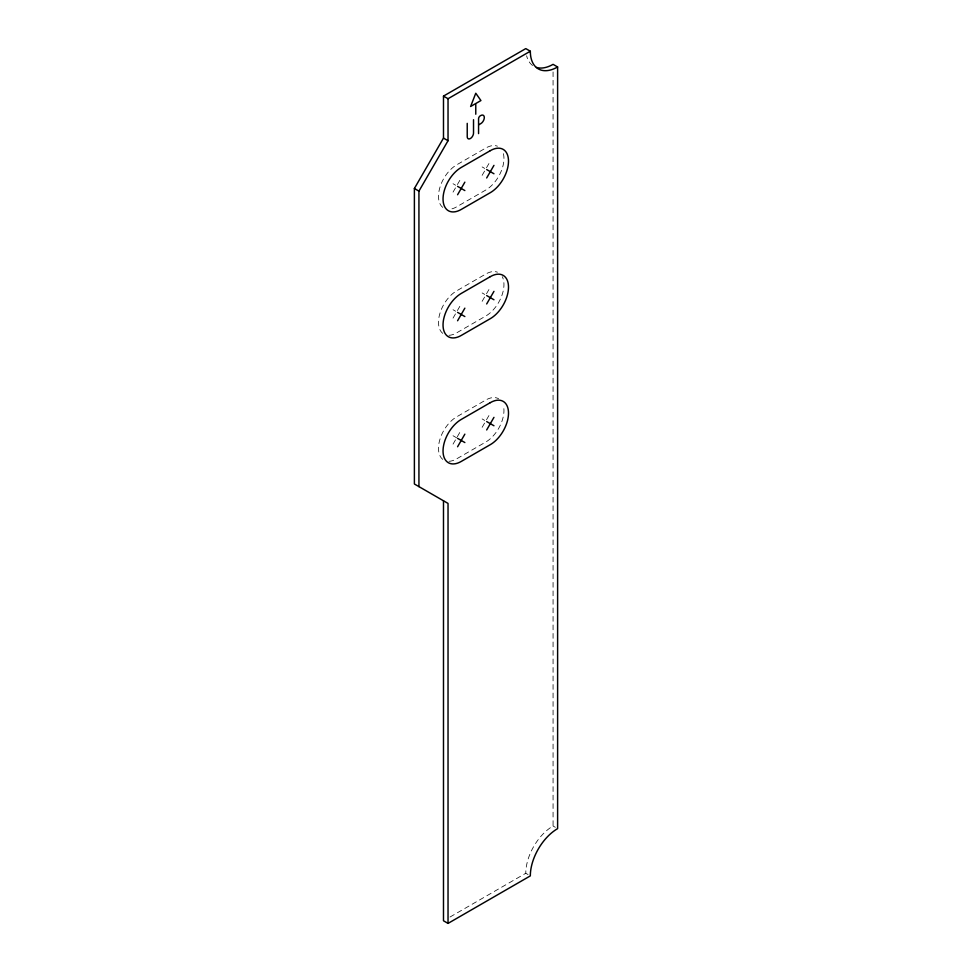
<?xml version="1.0" encoding="UTF-8"?>
<svg xmlns="http://www.w3.org/2000/svg" width="972" height="972" viewBox="0 0 972 972"><rect width="100%" height="100%" fill="white"/><g stroke="black" fill="none" stroke-linecap="round" stroke-linejoin="round"><path stroke-width="0.73" stroke-dasharray="4.86 3.65" d="M453.037 192.128L456.67 185.834L453.037 183.732M457.399 184.571L460.315 179.528M482.136 175.337L485.769 169.031L482.136 166.929M486.498 167.779L489.414 162.737M453.037 318.136L456.67 311.83L453.037 309.728M457.399 310.578L460.315 305.536M482.136 301.332L485.769 295.038L482.136 292.937M486.498 293.775L489.414 288.733M453.037 444.131L460.315 431.532M482.136 427.328L485.769 421.034L482.136 418.932M486.498 419.77L489.414 414.728M450.024 917.009L525.779 873.269A38.576 22.271 -60 0 1 553.068 826.018L553.068 71.94M453.037 435.735L456.67 437.837M553.068 826.018L555.34 827.33M525.779 873.269L528.051 874.581M532.571 65.476A38.576 22.271 -60 0 1 526.605 55.793M448.991 461.299A25.722 14.847 -60 0 0 456.67 458.833L485.769 442.029A25.722 14.847 -60 0 0 503.338 405.458M442.746 459.379A25.722 14.847 -60 0 1 440.195 438.469A25.722 14.847 -60 0 1 456.67 416.83L485.769 400.027A25.722 14.847 -60 0 1 498.636 398.763M448.991 335.304A25.722 14.847 -60 0 0 456.67 332.837L485.769 316.034A25.722 14.847 -60 0 0 502.257 276.643M442.746 333.372A25.722 14.847 -60 0 1 440.195 312.474A25.722 14.847 -60 0 1 456.67 290.835L485.769 274.031A25.722 14.847 -60 0 1 497.47 272.196M451.968 208.834A25.722 14.847 -60 0 0 456.67 206.829L485.769 190.038A25.722 14.847 -60 0 0 503.338 153.454M442.746 207.376A25.722 14.847 -60 0 1 440.195 186.478A25.722 14.847 -60 0 1 456.67 164.839L485.769 148.036A25.722 14.847 -60 0 1 497.47 146.201"/><path stroke-width="1.46" d="M448.031 923.4L448.031 503.411L414.388 483.995L414.388 188.495L443.487 138.097L443.487 96.106L525.779 48.6L530.323 51.224A38.576 22.271 -60 0 0 557.612 66.971L557.612 828.642A38.576 22.271 -60 0 0 530.323 875.894L448.031 923.4L443.487 920.776L443.487 500.787M418.932 486.62L418.932 191.12L448.031 140.721L448.031 98.731L530.323 51.224M457.581 194.752L464.859 182.153M486.68 177.961L493.958 165.362M457.581 320.76L464.859 308.16M486.68 303.957L493.958 291.357M457.581 446.756L464.859 434.156M486.68 429.952L493.958 417.353M475.405 103.737L470.618 106.495L475.77 93.227L480.921 100.553L475.77 103.53L475.77 114.222M478.929 124.695L480.812 123.614A4.957 2.867 -60 0 0 484.311 117.539A4.957 2.867 -60 0 0 480.812 115.51L480.277 115.826A2.406 1.397 -60 0 0 478.564 118.778L478.564 133.601M557.612 66.971L553.068 64.346A38.576 22.271 -60 0 1 536.435 67.42M443.487 96.106L448.031 98.731M443.487 138.097L448.031 140.721M486.68 169.553L493.958 173.757M457.581 186.357L464.859 190.561M414.388 188.495L418.932 191.12M486.68 295.561L493.958 299.753M457.581 312.352L464.859 316.556M486.68 421.556L493.958 425.76M457.581 438.36L464.859 442.552M473.522 119.726L473.522 133.079A4.447 2.564 -60 0 1 470.375 138.522A4.447 2.564 -60 0 1 467.228 136.712L467.228 123.359M490.313 150.66L461.226 167.463A25.722 14.847 -60 0 0 443.038 198.956A25.722 14.847 -60 0 0 461.226 209.454L490.313 192.663A25.722 14.847 -60 0 0 508.502 161.158A25.722 14.847 -60 0 0 490.313 150.66M490.313 276.656L461.226 293.459A25.722 14.847 -60 0 0 443.038 324.952A25.722 14.847 -60 0 0 461.226 335.462L490.313 318.658A25.722 14.847 -60 0 0 508.502 287.153A25.722 14.847 -60 0 0 490.313 276.656M490.313 402.651L461.226 419.454A25.722 14.847 -60 0 0 443.038 450.959A25.722 14.847 -60 0 0 461.226 461.457L490.313 444.654A25.722 14.847 -60 0 0 508.502 413.161A25.722 14.847 -60 0 0 490.313 402.651"/></g></svg>
